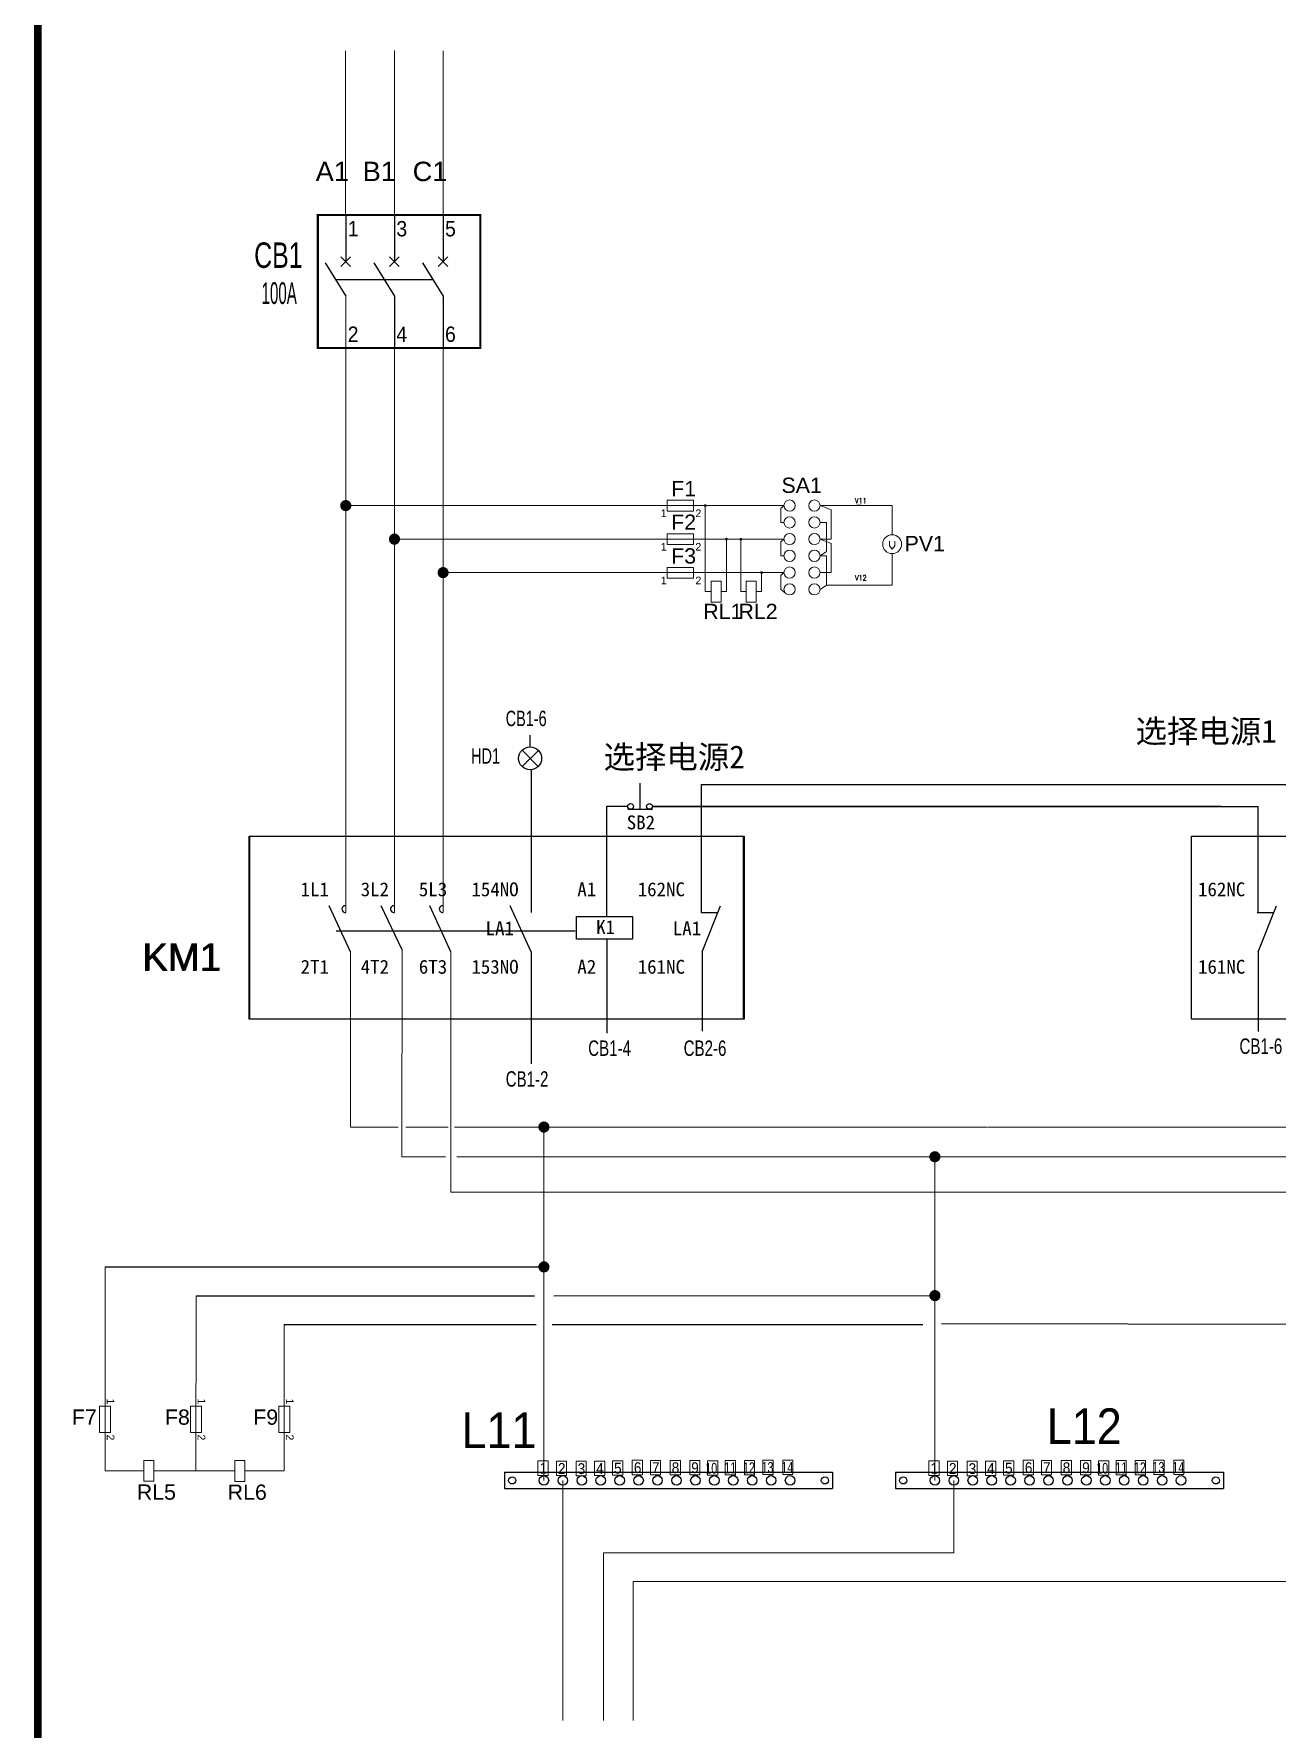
# Model space of a CAD drawing. Extents: x 79822 to 122366, y -56021 to -28815.
# Drawn here: x 91436 to 92952, y -40632 to -38565 of the extents above; entities that cross this region are included whole.
import ezdxf
from ezdxf.enums import TextEntityAlignment as Align
from ezdxf.lldxf.tags import DXFTag

# ---------------------------------------------------------------- set-up
doc = ezdxf.new("R2010")
doc.units = 0
doc.header["$LTSCALE"] = 100
doc.header["$MEASUREMENT"] = 0
doc.layers.add('t', color=1, linetype='Continuous')
doc.layers.add('空气开关', color=7, linetype='Continuous')
doc.layers.add('细实线', color=7, linetype='Continuous', lineweight=20)
doc.styles.add('HZ', font='arial.ttf', dxfattribs={"width": 0.7})
doc.styles.add('HZA', font='romans', dxfattribs={"width": 0.75, "bigfont": 'ams_dx'})
doc.styles.get("Standard").update_dxf_attribs({"font": ''})
doc.styles.get('Standard').set_extended_font_data('SimSun')
tags = doc.linetypes.add('WASTE', pattern=[0.375, 0.25, -0.125]).pattern_tags.tags
tags[6:7] = [DXFTag(74, 4), DXFTag(75, 0), DXFTag(340, '0'), DXFTag(46, 1.0), DXFTag(50, 0.0), DXFTag(44, 0.0), DXFTag(45, 0.0)]
tags[4:5] = [DXFTag(74, 4), DXFTag(75, 0), DXFTag(340, '0'), DXFTag(46, 1.0), DXFTag(50, 0.0), DXFTag(44, 0.0), DXFTag(45, 0.0)]

# ---------------------------------------------------------------- blocks, each defined once
blk = doc.blocks.new('图框')
at = {"layer": 't', "color": 7, "const_width": 9.61519705431492}
blk.add_lwpolyline([(4115.642035047145, -3151.581424744189), (4115.642035047145, 0), (0, 0), (0, -3151.581424744189)], close=True, dxfattribs=at)
at = {"color": 7, "flags": 8}
for tag, p, height in [('DWG.NAME:', (1381.636459220965, -2910.37952511241), 25), ('PROJECTNAME:', (3125.480185663539, -2912.807924402037), 24), ('PROJECTNAME：', (3339.10867075545, -2913.108539231762), 25), ('DWG.NO.:', (3128.186172261583, -3030.402470643486), 24), ('图纸编号', (3315.362718925957, -3052.404678158069), 24), ('FILENO.:', (3128.672545599984, -3106.104124450346), 24), ('文档号', (3317.726365529132, -3124.132485953713), 24)]:
    blk.add_attdef(tag, p, '', height=height, dxfattribs=at)
for tag, p in [('图纸名称:', (1377.81237181677, -2965.923337057193)), ('项目名称：', (3121.562334825969, -2984.305160940257)), ('项目名称：', (3325.036680579346, -2984.305160940257))]:
    blk.add_attdef(tag, text='', height=25, dxfattribs=at).set_placement(p, align=Align.BOTTOM_LEFT)
for tag, height, p in [('RENLIU', 24, (698.1883070825425, -2950.380597809435)), ('SHUFENWANG', 24, (885.7882910716289, -2950.380597809435)), ('FANGHOU', 24, (1069.730755450379, -2950.380597809435)), ('DANDANLI', 24, (1250.015700218792, -2950.380597809435)), ('A', 23, (59.89920926059131, -2974.881554149018)), ('设计时间', 23, (213.8658221408186, -2974.881554149018)), ('刘仁', 23, (698.1883070825425, -3002.188376027443)), ('王姝芬', 23, (885.7882910716289, -3002.188376027443)), ('侯方', 23, (1069.730755450379, -3002.188376027443)), ('李丹丹', 23, (1250.015700218792, -3002.188376027443)), ('#10STATIONONTROLCABINETCOVER', 30, (1777.900103825072, -3017.182374560078)), ('PAGEXOFX', 24, (3953.713803545135, -3039.081424744189)), ('REV.', 24, (59.38265968048654, -3063.048954873535)), ('DATE', 24, (208.907791745165, -3063.048954873535)), ('DESCRIPTION', 24, (451.7192896086781, -3063.048954873535)), ('PREPARED', 24, (698.1883070825425, -3063.048954873535)), ('CHECKED', 24, (885.7882910716144, -3063.048954873535)), ('SIGNED', 24, (1069.730755450364, -3063.048954873535)), ('APPROVED', 24, (1250.015700218792, -3063.048954873535)), ('图纸名称', 30, (1777.900103825072, -3094.695064044037)), ('第几页共几页', 24, (3953.713803545135, -3114.081424744189))]:
    blk.add_attdef(tag, text='', height=height, dxfattribs=at).set_placement(p, align=Align.MIDDLE)
at = {"color": 7, "width": 0.8, "flags": 8}
blk.add_attdef('HANGZHOUHOLLYSYSAUTOMATIONCO.,LTD.', text='', height=24, dxfattribs=at).set_placement((2770.082304289484, -3045.714803244191), align=Align.MIDDLE)

msp = doc.modelspace()

# ---------------------------------------------------------------- linework, layer by layer
for p, q in [((91816.0135422731, -38785.98338183707), (91816.0135422731, -38842.9119115921)), ((91875.34991978378, -38785.98338183707), (91875.34991978378, -38842.9119115921)), ((91934.68629729442, -38786.10791630949), (91934.68629729442, -38842.9119115921)), ((91810.18738950306, -38848.73806436217), (91821.8396950432, -38837.08575882202)), ((91810.18738950306, -38837.08575882202), (91821.8396950432, -38848.73806436217)), ((91869.52376701367, -38848.73806436217), (91881.17607255385, -38837.08575882202)), ((91869.52376701367, -38837.08575882202), (91881.17607255385, -38848.73806436217)), ((91928.86014452435, -38848.73806436217), (91940.5124500645, -38837.08575882202)), ((91928.86014452435, -38837.08575882202), (91940.5124500645, -38848.73806436217)), ((91790.96619222521, -38844.41099218212), (91816.0135422731, -38885.07059813615)), ((91850.3025697359, -38844.41099218212), (91875.34991978378, -38885.07059813615)), ((91909.63894724654, -38844.41099218212), (91934.68629729442, -38885.07059813615)), ((91875.34991978378, -38885.07059813615), (91875.34991978378, -38948.23616170073)), ((91934.68629729442, -38885.07059813615), (91934.68629729442, -38948.23616170073)), ((92040.98472871668, -39434.63203416778), (92040.98472871668, -39420.20304891867)), ((92031.0122432219, -39438.68796693468), (92050.85099646842, -39458.4445768483)), ((92050.96535087045, -39438.93501940076), (92031.15664009063, -39458.71498965648)), ((92041.98339344775, -39462.5642028334), (92041.98339344775, -39636.43341693567)), ((92174.89396379405, -39510.7168558691), (92174.89396379405, -39478.7711343242)), ((92249.44326195963, -39480.42273851401), (92249.44326195963, -39636.49956014814)), ((92249.44326195963, -39480.42273851401), (93016.01188900282, -39480.53733271962)), ((92134.39910339036, -39641.26559780171), (92134.39910339036, -39507.11580957836)), ((92134.39910339036, -39507.11580957836), (92159.8367288493, -39507.11580957836)), ((92160.03894669826, -39510.7168558691), (92190.01364989832, -39510.7168558691)), ((92189.96487749992, -39507.18195279082), (92928.36536090955, -39507.18195279082)), ((92191.08105493344, -39507.11580957836), (92883.77375370645, -39507.11580957836)), ((92928.36536090955, -39507.11580957836), (92928.36536090955, -39636.43341693567)), ((91821.61414678296, -39684.60475152466), (91795.77129382535, -39628.30425043849)), ((91884.66525700255, -39682.01902255799), (91859.2605840771, -39628.37039365093)), ((91944.24574167878, -39684.60475152466), (91918.40288872118, -39628.30425043849)), ((92042.2058842599, -39684.56694195291), (92016.36303130233, -39628.26644086675)), ((92249.44326195963, -39636.49956014814), (92268.79014915015, -39636.49956014814)), ((92250.5594393932, -39636.43341693567), (92269.90632658372, -39636.43341693567)), ((92250.78193020531, -39684.56694195291), (92273.15122683771, -39628.26644086675)), ((92927.24918347603, -39636.49956014814), (92946.59607066655, -39636.49956014814)), ((92928.36536090955, -39636.43341693567), (92947.71224810011, -39636.43341693567)), ((92928.5878517217, -39684.56694195291), (92950.95714835408, -39628.26644086675)), ((92042.2058842599, -39684.56694195291), (92042.2058842599, -39821.23469119522)), ((92134.39910339036, -39668.95436882768), (92134.39910339036, -39783.88814995898)), ((92250.78193020531, -39684.56694195291), (92250.78193020531, -39781.12679353038)), ((92928.5878517217, -39684.56694195291), (92928.5878517217, -39781.49597714405))]:
    msp.add_line(p, q)
at = {"color": 7, "lineweight": 15}
for p, q in [((92350.34407630673, -39140.47958691497), (92346.56350173248, -39143.9895164132)), ((92346.56350173248, -39143.9895164132), (92346.56350173248, -39160.89707128544)), ((92394.37971790982, -39140.47958691497), (92407.84210494491, -39145.68095523772)), ((92394.37971790982, -39140.47958691497), (92439.36464666769, -39140.47958691497)), ((92407.84210494491, -39145.68095523772), (92407.84210494491, -39181.31455565592)), ((92444.62390682768, -39140.47958691497), (92482.28016357862, -39140.47958691497)), ((92482.28016357862, -39140.47958691497), (92482.28016357862, -39175.99562189527)), ((92350.34407630673, -39160.89707128544), (92346.56350173248, -39160.89707128544)), ((92394.37971790982, -39160.89707128544), (92402.38259416788, -39160.89707128544)), ((92402.38259416788, -39160.89707128544), (92402.38259416788, -39196.59868682656)), ((92350.34407603242, -39181.31455565592), (92346.56350145816, -39184.82448515415)), ((92346.56350145816, -39184.82448515415), (92346.56350145816, -39201.73204002639)), ((92394.37971790982, -39181.31455565592), (92407.84210494491, -39186.51592397867)), ((92394.37971763553, -39181.31455565592), (92407.84210494491, -39181.31455565592)), ((92407.84210494491, -39186.51592397867), (92407.84210494491, -39222.14952439687)), ((92478.96050590735, -39183.8489290143), (92478.96050590735, -39189.6012448143)), ((92485.53458110738, -39189.6012448143), (92485.53458110738, -39183.8489290143)), ((92350.34407603242, -39201.73204002639), (92346.56350145816, -39201.73204002639)), ((92402.38259416788, -39196.59868682656), (92394.37971763553, -39201.73204002639)), ((92394.37971763553, -39201.73204007265), (92402.38259389355, -39201.73204007265)), ((92402.38259389355, -39201.73204007265), (92402.38259389355, -39237.43365561376)), ((92478.96050590735, -39189.6012448143), (92482.2475435074, -39193.59143696731)), ((92482.2475435074, -39193.59143696731), (92485.53458110738, -39189.6012448143)), ((92482.28016357862, -39199.00488509527), (92482.28016357862, -39237.43365561376)), ((92350.34407603242, -39222.14952439687), (92346.56350145816, -39225.6594538951)), ((92346.56350145816, -39225.6594538951), (92346.56350145816, -39242.56700876734)), ((92394.37971763553, -39222.14952439687), (92407.84210494491, -39222.14952439687)), ((92402.38259389355, -39237.43365561376), (92394.37971736118, -39242.5670088136)), ((92402.38259389355, -39237.43365561376), (92439.4010425307, -39237.43365561376)), ((92439.4010425307, -39237.43365561376), (92482.28016357862, -39237.43365561376))]:
    msp.add_line(p, q, dxfattribs=at)
at = {"ltscale": 5}
msp.add_line((92444.62390682768, -39140.47958691497), (92439.36464666769, -39140.47958691497), dxfattribs=at)
at = {"color": 3, "lineweight": 15}
msp.add_line((91875.36548029441, -39181.3337262644), (92350.34407603236, -39181.31455565592), dxfattribs=at)
at = {"color": 1, "lineweight": 15}
msp.add_line((91934.71168007972, -39222.17412379233), (92350.34407575801, -39222.14952465161), dxfattribs=at)
at = {"linetype": 'WASTE', "ltscale": 4}
msp.add_line((91804.2148958188, -39659.02238607721), (92095.89786727872, -39659.02238607721), dxfattribs=at)
at = {"color": 2}
msp.add_line((91522.52168741226, -40068.78152816584), (92057.6354511004, -40068.72446351423), dxfattribs=at)
at = {"color": 3}
for p, q in [((91633.46162820871, -40103.82752816586), (92046.08499382279, -40103.78217778482)), ((92069.91687194539, -40103.77955848392), (92534.39048962345, -40103.73709156751))]:
    msp.add_line(p, q, dxfattribs=at)
at = {"color": 1}
for p, q in [((91741.04091568214, -40138.87352816589), (92048.31939608623, -40138.8357039877)), ((92067.68221920938, -40138.83332053778), (92519.87606657617, -40138.78673823307)), ((92542.49099011582, -40137.76663174233), (93090.1870941734, -40138.7364097125))]:
    msp.add_line(p, q, dxfattribs=at)
at = {"color": 6}
for p, q in [((92009.65552231393, -40319.0114051737), (92409.65552231393, -40319.0114051737)), ((92009.65552231393, -40319.0114051737), (92009.65552231393, -40339.0114051737)), ((92409.65552231393, -40319.0114051737), (92409.65552231393, -40339.0114051737)), ((92486.40756313155, -40319.011405169), (92886.40756313155, -40319.011405169)), ((92486.40756313155, -40319.011405169), (92486.40756313155, -40339.011405169)), ((92886.40756313155, -40319.011405169), (92886.40756313155, -40339.011405169)), ((92886.40756313155, -40319.011405169), (92886.40756313155, -40339.011405169)), ((92009.65552231393, -40339.0114051737), (92409.65552231393, -40339.0114051737)), ((92486.40756313155, -40339.011405169), (92886.40756313155, -40339.011405169))]:
    msp.add_line(p, q, dxfattribs=at)
at = {"color": 4, "linetype": 'WASTE'}
for points in [[(91698.10543393416, -39543.57192011173), (92300.61309145964, -39543.57192011173), (92300.61309145964, -39766.55882277434), (91698.10543393416, -39766.55882277434)], [(91699.22161136768, -39543.50577689928), (92301.72926889316, -39543.50577689928), (92301.72926889316, -39766.4926795619), (91699.22161136768, -39766.4926795619)], [(92847.42986651385, -39543.57192011173), (93449.93752403933, -39543.57192011173), (93449.93752403933, -39766.55882277434), (92847.42986651385, -39766.55882277434)]]:
    msp.add_lwpolyline(points, close=True, dxfattribs=at)
msp.add_lwpolyline([(92097.3861387214, -39641.26559780171), (92165.68510725218, -39641.26559780171), (92165.68510725218, -39668.95436882769), (92097.3861387214, -39668.95436882769)], close=True)
at = {"color": 7, "lineweight": 15}
for centre, radius in [((92357.22851315358, -39140.47958691497), 6.884436846856417), ((92387.49528106298, -39140.47958691497), 6.884436846856417), ((92357.22851315358, -39160.89707128544), 6.884436846856417), ((92387.49528106298, -39160.89707128544), 6.884436846856417), ((92357.22851287921, -39181.31455565592), 6.884436846856417), ((92387.49528078864, -39181.31455565592), 6.884436846856417), ((92482.28016357862, -39187.50025349527), 11.5046316), ((92357.22851287921, -39201.73204002639), 6.884436846856417), ((92387.49528078864, -39201.73204002639), 6.884436846856417), ((92357.22851260488, -39222.14952439687), 6.884436846856417), ((92387.49528051431, -39222.14952439687), 6.884436846856417), ((92357.22851260488, -39242.56700876734), 6.884436846856417), ((92387.49528051431, -39242.56700876734), 6.884436846856417)]:
    msp.add_circle(centre, radius, dxfattribs=at)
for centre, radius in [((92040.86721601419, -39448.63094349846), 13.99940254738718), ((92163.35812517743, -39507.18195279082), 3.522017465091281), ((92186.44286003483, -39507.18195279082), 3.522017465091281)]:
    msp.add_circle(centre, radius)
at = {"color": 6}
for centre, radius in [((92019.02366590912, -40329.02028171164), 4.356000000000001), ((92019.02366590912, -40329.02028171164), 4.356000000000001), ((92057.66320905444, -40329.01980994819), 5.808000000000001), ((92080.75145800074, -40328.99819609863), 5.808000000000001), ((92080.75145800074, -40329.01980994819), 5.808000000000001), ((92103.83970694704, -40328.99819609863), 5.808000000000001), ((92103.83970694704, -40329.01980994819), 5.808000000000001), ((92126.92795589333, -40328.99819609863), 5.808000000000001), ((92126.92795589333, -40329.01980994819), 5.808000000000001), ((92150.01620483963, -40328.99819609863), 5.808000000000001), ((92150.01620483963, -40329.01980994819), 5.808000000000001), ((92173.10445378593, -40328.99819609863), 5.808000000000001), ((92173.10445378593, -40329.01980994819), 5.808000000000001), ((92196.19270273222, -40328.99819609863), 5.808000000000001), ((92196.19270273222, -40329.01980994819), 5.808000000000001), ((92219.28095167852, -40328.99819609863), 5.808000000000001), ((92219.28095167852, -40329.01980994819), 5.808000000000001), ((92242.36920062482, -40328.99819609863), 5.808000000000001), ((92242.36920062482, -40329.01980994819), 5.808000000000001), ((92265.45744957111, -40328.99819609863), 5.808000000000001), ((92265.45744957111, -40329.01980994819), 5.808000000000001), ((92288.54569851741, -40328.99819609863), 5.808000000000001), ((92288.54569851741, -40329.01980994819), 5.808000000000001), ((92311.6339474637, -40328.99819609863), 5.808000000000001), ((92311.6339474637, -40329.01980994819), 5.808000000000001), ((92334.72219641, -40328.99819609863), 5.808000000000001), ((92334.72219641, -40329.01980994819), 5.808000000000001), ((92357.8104453563, -40328.99819609863), 5.808000000000001), ((92400.28737871874, -40329.02028171164), 4.356000000000001), ((92400.28737871874, -40329.02028171164), 4.356000000000001), ((92495.77570672674, -40329.02028170694), 4.356000000000001), ((92495.77570672674, -40329.02028170694), 4.356000000000001), ((92534.41524987207, -40329.01980994349), 5.808000000000001), ((92557.50349881836, -40328.99819609393), 5.808000000000001), ((92557.50349881836, -40329.01980994349), 5.808000000000001), ((92580.59174776466, -40328.99819609393), 5.808000000000001), ((92580.59174776466, -40329.01980994349), 5.808000000000001), ((92603.67999671095, -40328.99819609393), 5.808000000000001), ((92603.67999671095, -40329.01980994349), 5.808000000000001), ((92626.76824565725, -40328.99819609393), 5.808000000000001), ((92626.76824565725, -40329.01980994349), 5.808000000000001), ((92649.85649460355, -40328.99819609393), 5.808000000000001), ((92649.85649460355, -40329.01980994349), 5.808000000000001), ((92672.94474354984, -40328.99819609393), 5.808000000000001), ((92672.94474354984, -40329.01980994349), 5.808000000000001), ((92696.03299249614, -40328.99819609393), 5.808000000000001), ((92696.03299249614, -40329.01980994349), 5.808000000000001), ((92719.12124144244, -40328.99819609393), 5.808000000000001), ((92719.12124144244, -40329.01980994349), 5.808000000000001), ((92742.20949038873, -40328.99819609393), 5.808000000000001), ((92742.20949038873, -40329.01980994349), 5.808000000000001), ((92765.29773933503, -40328.99819609393), 5.808000000000001), ((92765.29773933503, -40329.01980994349), 5.808000000000001), ((92788.38598828133, -40328.99819609393), 5.808000000000001), ((92788.38598828133, -40329.01980994349), 5.808000000000001), ((92811.47423722762, -40328.99819609393), 5.808000000000001), ((92811.47423722762, -40329.01980994349), 5.808000000000001), ((92834.56248617392, -40328.99819609393), 5.808000000000001), ((92877.03941953636, -40329.02028170694), 4.356000000000001), ((92877.03941953636, -40329.02028170694), 4.356000000000001)]:
    msp.add_circle(centre, radius, dxfattribs=at)
for centre, radius in [((91815.43202076308, -39632.43092307942), 4.154108757609202), ((91874.7683982737, -39632.40507912808), 4.154108757609202), ((91934.12256877159, -39632.36556422897), 4.154108757612781)]:
    msp.add_arc(centre, radius, 81.31236673589783, 278.6876332641021)
at = {"layer": '空气开关'}
msp.add_line((91803.48986724914, -38864.74079515914), (91922.16262227048, -38864.74079515914), dxfattribs=at)
at = {"layer": '空气开关', "const_width": 2.496922615756818}
msp.add_lwpolyline([(91781.99886832997, -38786.10791630948), (91980.16805293846, -38786.10791630948), (91980.16805293846, -38948.23616170073), (91781.99886832997, -38948.23616170073)], close=True, dxfattribs=at)
at = {"layer": '细实线', "color": 2}
for p, q in [((91815.7566361102, -38585.82960718308), (91815.7566361102, -38785.90834781092)), ((91816.0135422731, -38948.23616170073), (91816.05948833932, -39636.53736971987)), ((92350.34407630673, -39140.47958691497), (91816.02637506933, -39140.47958691497)), ((91821.61414678296, -39684.67089473711), (91821.61414678296, -39898.16863094814)), ((91879.7363722906, -39898.16863094814), (91821.61414678296, -39898.16863094814)), ((91940.98741998985, -39898.16863094814), (91889.34438191963, -39898.16863094814)), ((92598.0734479359, -39898.16863094814), (91948.7939346563, -39898.16863094814)), ((92057.66320905444, -40329.01980994819), (92057.61726298822, -39898.16863094814)), ((93081.46157683166, -39898.16863094814), (92598.87500576173, -39898.16863094814)), ((91522.52168741226, -40068.78152816584), (91522.52168741227, -40317.3641665536)), ((92080.75145800074, -40328.99819609863), (92080.75145800074, -40621.8627483239))]:
    msp.add_line(p, q, dxfattribs=at)
at = {"layer": '细实线', "color": 3}
for p, q in [((91875.3499197837, -38585.68266311131), (91875.3499197837, -38785.90834781092)), ((91875.34991978375, -38948.23616170073), (91875.39586584998, -39636.51152576853)), ((91884.66525700255, -39682.01902255799), (91884.57968243549, -39934.37471167234)), ((91937.52523002354, -39934.37471167234), (91884.57968243549, -39934.37471167234)), ((92598.87500576173, -39934.37471167234), (91951.34453795323, -39934.37471167234)), ((92534.41524987207, -40329.01980994349), (92534.37187543651, -39934.37471166764)), ((93144.42711248422, -39934.37471167234), (92598.87500576173, -39934.37471167234)), ((91633.46162820871, -40103.82752816586), (91633.35081741658, -40317.38773668621)), ((92557.50349881836, -40329.04529483314), (92557.50349881836, -40417.28729483324)), ((92557.50349881836, -40417.26568098838), (92130.26320946726, -40417.26568098838)), ((92130.26320946726, -40417.26568098838), (92130.26320946726, -40621.88823321355))]:
    msp.add_line(p, q, dxfattribs=at)
at = {"layer": '细实线', "color": 1}
for p, q in [((91934.68629729438, -38585.88223160988), (91934.68629729438, -38786.10791630949)), ((91934.68629729438, -38948.23616170073), (91934.75001794862, -39635.92689134083)), ((91944.24574167881, -39684.67089473711), (91944.24574167881, -39977.64722688931)), ((92598.82249298895, -39977.64722688933), (91944.24574167881, -39977.64722688933)), ((93204.09317172755, -39977.64722688933), (92598.87500576173, -39977.64722688933)), ((91741.04091568214, -40138.87352816589), (91741.05966226284, -40317.45640875416)), ((93116.65071904202, -40452.31168098841), (92166.56320946726, -40452.31168098841)), ((92166.56320946726, -40452.31168098841), (92166.56320946726, -40621.88823321355))]:
    msp.add_line(p, q, dxfattribs=at)
at = {"layer": '细实线', "color": 0}
for p, q in [((91816.0135422731, -38885.07059813615), (91816.0135422731, -38948.23616170073)), ((92280.28972830292, -39245.29901818422), (92280.28972830292, -39181.31455565592)), ((92323.15472141576, -39245.29901818422), (92323.15472141576, -39222.14952462773)), ((91633.35081741658, -40317.38773668621), (91582.17582573151, -40317.3641665536)), ((91741.04091568214, -40317.45639955565), (91693.00492779913, -40317.43282942303))]:
    msp.add_line(p, q, dxfattribs=at)
at = {"layer": '细实线', "color": 7}
for p, q in [((92254.44333174254, -39140.47958691497), (92254.44333174254, -39245.29901818422)), ((92297.78566729807, -39181.44371673201), (92297.78566729807, -39245.29901818422))]:
    msp.add_line(p, q, dxfattribs=at)
at = {"layer": '细实线'}
for p, q in [((92261.4783525618, -39245.29901818422), (92254.44333174254, -39245.29901818422)), ((92280.28972830292, -39245.29901818422), (92273.73204992639, -39245.29901818422)), ((92304.34334567461, -39245.29901818422), (92297.78566729807, -39245.29901818422)), ((92323.15472141576, -39245.29901818422), (92316.5970430392, -39245.29901818422)), ((92346.56350145816, -39242.56700876734), (92352.78449749357, -39247.82497419028)), ((91569.92212836692, -40317.3641665536), (91522.52168741227, -40317.3641665536)), ((91680.75123043454, -40317.43282942303), (91633.35078947993, -40317.43282942303))]:
    msp.add_line(p, q, dxfattribs=at)
at = {"layer": '细实线', "color": 7}
for points, const_width in [([(91812.6744219172, -39140.47958691497, 1), (91819.47022035392, -39140.47958691497, 1)], 6.795798436627199), ([(92254.44333174253, -39141.32318066599, 1), (92254.44333174253, -39139.63599316396, 1)], 1.687187502), ([(91872.01352714228, -39181.3337262644, 1), (91878.809325579, -39181.3337262644, 1)], 6.795798436627199), ([(92280.25537379713, -39182.18880878163, 1), (92280.25537379713, -39180.50162127962, 1)], 1.687187502), ([(92297.78566729809, -39182.28731048302, 1), (92297.78566729809, -39180.60012298099, 1)], 1.687187502), ([(91931.35972692758, -39222.17412379233, 1), (91938.1555253643, -39222.17412379233, 1)], 6.795798436627199), ([(92323.15472141576, -39222.99311837876, 1), (92323.15472141576, -39221.30593087673, 1)], 1.687187502), ([(92054.26530983609, -39898.16863094814, 1), (92061.06110827281, -39898.16863094814, 1)], 6.795798436627199), ([(92530.97397621819, -39934.37471167704, 1), (92537.76977465485, -39934.37471167704, 1)], 6.795798436627199), ([(92054.28349794827, -40068.72446351423, 1), (92061.079296385, -40068.72446351423, 1)], 6.795798436627199), ([(92531.03853647133, -40103.73709156281, 1), (92537.83433490805, -40103.73709156281, 1)], 6.795798436627199)]:
    msp.add_lwpolyline(points, format="xyb", close=True, dxfattribs=dict(at, const_width=const_width))
at = {"layer": '细实线', "color": 0}
for points in [[(92208.08615981259, -39133.87124987619), (92240.22022738731, -39133.87124987619), (92240.22022738731, -39147.08792395376), (92208.08615981259, -39147.08792395376)], [(92208.08615981259, -39174.70621861714), (92240.22022738731, -39174.70621861714), (92240.22022738731, -39187.92289269473), (92208.08615981259, -39187.92289269473)], [(92208.08615981259, -39215.80573963707), (92240.22022738731, -39215.80573963707), (92240.22022738731, -39229.02241371466), (92208.08615981259, -39229.02241371466)], [(91529.13002445106, -40238.35808039097), (91529.13002445106, -40270.49214796568), (91515.91335037348, -40270.49214796568), (91515.91335037348, -40238.35808039097)], [(91639.93523437537, -40238.35808039097), (91639.93523437537, -40270.49214796568), (91626.71856029778, -40270.49214796568), (91626.71856029778, -40238.35808039097)], [(91747.64925272092, -40238.35808039097), (91747.64925272092, -40270.49214796568), (91734.43257864335, -40270.49214796568), (91734.43257864335, -40238.35808039097)]]:
    msp.add_lwpolyline(points, close=True, dxfattribs=at)
at = {"layer": '细实线'}
for points in [[(92261.47835256181, -39232.56914946961), (92261.47835256181, -39258.02888689881), (92273.7320499264, -39258.02888689881), (92273.7320499264, -39232.56914946961)], [(92304.34334567461, -39232.56914946961), (92304.34334567461, -39258.02888689881), (92316.5970430392, -39258.02888689881), (92316.5970430392, -39232.56914946961)], [(91582.17582573151, -40304.63429783899), (91582.17582573151, -40330.0940352682), (91569.92212836692, -40330.0940352682), (91569.92212836692, -40304.63429783899)], [(91693.00492779915, -40304.70296070843), (91693.00492779915, -40330.16269813763), (91680.75123043456, -40330.16269813763), (91680.75123043456, -40304.70296070843)]]:
    msp.add_lwpolyline(points, close=True, dxfattribs=at)
at = {"layer": '细实线', "color": 7}
for points in [[(92141.2790875349, -40305.14467903406), (92153.73073176682, -40305.14467903406), (92153.73073176682, -40322.71343733388), (92141.2790875349, -40322.71343733388)], [(92165.4396404956, -40304.53225206502), (92177.89128472752, -40304.53225206502), (92177.89128472752, -40322.10101036484), (92165.4396404956, -40322.10101036484)], [(92187.54626507543, -40304.56443268547), (92199.99790930735, -40304.56443268547), (92199.99790930735, -40322.13319098529), (92187.54626507543, -40322.13319098529)], [(92211.61205973275, -40304.58400522701), (92224.06370396467, -40304.58400522701), (92224.06370396467, -40322.15276352684), (92211.61205973275, -40322.15276352684)], [(92235.38781704157, -40304.55026360632), (92247.83946127348, -40304.55026360632), (92247.83946127348, -40322.11902190614), (92235.38781704157, -40322.11902190614)], [(92257.12896256126, -40305.2473102546), (92269.58060679317, -40305.2473102546), (92269.58060679317, -40322.81606855442), (92257.12896256126, -40322.81606855442)], [(92278.62220230323, -40304.8286965612), (92291.07384653515, -40304.8286965612), (92291.07384653515, -40322.39745486102), (92278.62220230323, -40322.39745486102)], [(92302.0540779728, -40304.81773499461), (92314.50572220472, -40304.81773499461), (92314.50572220472, -40322.38649329443), (92302.0540779728, -40322.38649329443)], [(92324.63899534266, -40304.42352239403), (92337.09063957457, -40304.42352239403), (92337.09063957457, -40321.99228069386), (92324.63899534266, -40321.99228069386)], [(92348.91782931198, -40304.28033064071), (92361.36947354389, -40304.28033064071), (92361.36947354389, -40321.84908894053), (92348.91782931198, -40321.84908894053)], [(92618.03112835252, -40305.14467902936), (92630.48277258444, -40305.14467902936), (92630.48277258444, -40322.71343732918), (92618.03112835252, -40322.71343732918)], [(92642.19168131323, -40304.53225206031), (92654.64332554514, -40304.53225206031), (92654.64332554514, -40322.10101036014), (92642.19168131323, -40322.10101036014)], [(92664.29830589305, -40304.56443268077), (92676.74995012497, -40304.56443268077), (92676.74995012497, -40322.13319098059), (92664.29830589305, -40322.13319098059)], [(92688.36410055037, -40304.58400522231), (92700.81574478229, -40304.58400522231), (92700.81574478229, -40322.15276352214), (92688.36410055037, -40322.15276352214)], [(92712.13985785919, -40304.55026360162), (92724.5915020911, -40304.55026360162), (92724.5915020911, -40322.11902190144), (92712.13985785919, -40322.11902190144)], [(92733.88100337888, -40305.2473102499), (92746.33264761079, -40305.2473102499), (92746.33264761079, -40322.81606854972), (92733.88100337888, -40322.81606854972)], [(92755.37424312085, -40304.8286965565), (92767.82588735277, -40304.8286965565), (92767.82588735277, -40322.39745485632), (92755.37424312085, -40322.39745485632)], [(92778.80611879042, -40304.81773498991), (92791.25776302234, -40304.81773498991), (92791.25776302234, -40322.38649328973), (92778.80611879042, -40322.38649328973)], [(92801.39103616028, -40304.42352238933), (92813.84268039219, -40304.42352238933), (92813.84268039219, -40321.99228068916), (92801.39103616028, -40321.99228068916)], [(92825.6698701296, -40304.28033063601), (92838.12151436151, -40304.28033063601), (92838.12151436151, -40321.84908893583), (92825.6698701296, -40321.84908893583)], [(92050.41434818557, -40305.34000965382), (92062.86599241749, -40305.34000965382), (92062.86599241749, -40322.90876795364), (92050.41434818557, -40322.90876795364)], [(92072.8413114396, -40305.53807656964), (92085.29295567151, -40305.53807656964), (92085.29295567151, -40323.10683486946), (92072.8413114396, -40323.10683486946)], [(92096.85372454919, -40305.73608344699), (92109.3053687811, -40305.73608344699), (92109.3053687811, -40323.30484174681), (92096.85372454919, -40323.30484174681)], [(92119.36612865355, -40305.56323268898), (92131.81777288546, -40305.56323268898), (92131.81777288546, -40323.1319909888), (92119.36612865355, -40323.1319909888)], [(92527.16638900319, -40305.34000964912), (92539.6180332351, -40305.34000964912), (92539.6180332351, -40322.90876794894), (92527.16638900319, -40322.90876794894)], [(92549.59335225722, -40305.53807656494), (92562.04499648913, -40305.53807656494), (92562.04499648913, -40323.10683486476), (92549.59335225722, -40323.10683486476)], [(92573.60576536681, -40305.73608344229), (92586.05740959872, -40305.73608344229), (92586.05740959872, -40323.30484174211), (92573.60576536681, -40323.30484174211)], [(92596.11816947117, -40305.56323268428), (92608.56981370308, -40305.56323268428), (92608.56981370308, -40323.1319909841), (92596.11816947117, -40323.1319909841)]]:
    msp.add_lwpolyline(points, close=True, dxfattribs=at)

# ---------------------------------------------------------------- block references
at = {"color": 1}
msp.add_blockref('图框', (91440.55862379339, -38139.47460207324), dxfattribs=at)

# ---------------------------------------------------------------- texts
at = {"color": 7, "lineweight": 15, "style": 'HZA', "width": 0.75}
for s, p in [('V11', (92436.86148726242, -39137.79815456197)), ('V12', (92436.89788312542, -39231.79954713158))]:
    msp.add_text(s, height=6.574075200000001, dxfattribs=at).set_placement(p)
at = {"style": 'HZ', "width": 0.9}
for s, p in [('L12', (92670.87533279312, -40284.7427268822)), ('L11', (91957.18169411382, -40289.67497660012))]:
    msp.add_text(s, height=43.56, dxfattribs=at).set_placement(p)
at = {"char_height": 18.81, "attachment_point": 1, "style": 'HZ'}
for s, insert, width in [('{\\fstzhongsong|b0|i0|c134|p0;CB1-6}', (92011.06534644256, -39390.54028633259), 250.4541635203867), ('{\\fSTZhongsong|b0|i0|c134|p0;HD1}', (91968.85478463826, -39436.37245886601), 268.2335657430694), ('CB1-4', (92111.66398476137, -39792.5826027922), 250.4541635203867), ('{CB2-6}', (92228.04681157637, -39792.5826027922), 250.4541635203867), ('CB1-6', (92905.85273309269, -39790.19042997729), 250.4541635203867), ('{CB1-2}', (92011.06534644256, -39830.13545308531), 250.4541635203867)]:
    msp.add_mtext(s, dxfattribs=dict(at, insert=insert, width=width))
at = {"char_height": 28.0896, "width": 302.0175315038541, "attachment_point": 1}
for s, insert in [('{选择\\C7;电源1}', (92779.12763891436, -39401.47286743144)), ('{选择\\C7;电源2}', (92130.41232258764, -39432.86489276569))]:
    msp.add_mtext(s, dxfattribs=dict(at, insert=insert))
at = {"linetype": 'WASTE', "char_height": 16.95408, "width": 18.99547035718297, "attachment_point": 1}
for s, insert in [('{\\fFangSong|b0|i0|c134|p0;SB2}', (92158.63695918694, -39518.24164629445)), ('1L1', (91760.97066810515, -39599.83802655265)), ('3L2', (91834.22476838887, -39599.83802655265)), ('5L3', (91905.09910769136, -39599.83802655265)), ('154NO', (91969.18972840098, -39599.83802655265)), ('A1', (92098.37196875401, -39599.77188334019)), ('162NC', (92171.98904587267, -39599.83802655265)), ('162NC', (92855.21642222055, -39599.83802655265)), ('{\\fFangSong|b0|i0|c134|p0;LA1}', (91986.5315476938, -39647.37558052623)), ('K1', (92121.35364870557, -39645.91983505018)), ('{\\fFangSong|b0|i0|c134|p0;LA1}', (92214.77624170248, -39647.37558052623)), ('2T1', (91760.97066810515, -39694.297115209)), ('4T2', (91834.22476838887, -39694.297115209)), ('6T3', (91905.09910769136, -39694.297115209)), ('153NO', (91969.18972840098, -39694.297115209)), ('A2', (92098.37196875401, -39694.23097199656)), ('161NC', (92171.98904587267, -39694.297115209)), ('161NC', (92855.21642222055, -39694.297115209))]:
    msp.add_mtext(s, dxfattribs=dict(at, insert=insert))
at = {"layer": '空气开关', "style": 'HZ'}
for s, height, width, p in [('1', 18.72691961817614, 0.9, (91818.452426989, -38812.21258765693)), ('3', 18.72691961817614, 0.9, (91877.78880449962, -38812.21258765693)), ('5', 18.72691961817614, 0.9, (91937.12518201028, -38812.21258765693)), ('2', 18.72691961817614, 0.9, (91818.452426989, -38940.81227317653)), ('4', 18.72691961817614, 0.9, (91877.78880449962, -38940.81227317653)), ('6', 18.72691961817614, 0.9, (91937.12518201028, -38940.81227317653)), ('1', 13.2, 0.9, (92052.31469424836, -40320.8956316753)), ('2', 13.2, 0.9, (92074.74165750238, -40321.09369859112)), ('3', 13.2, 0.9, (92098.754070612, -40321.29170546847)), ('4', 13.2, 0.9, (92121.26647471637, -40321.11885471046)), ('5', 13.2, 0.9, (92143.17943359769, -40320.70030105553)), ('6', 13.2, 0.9, (92167.33998655839, -40320.08787408649)), ('7', 13.2, 0.9, (92189.44661113822, -40320.12005470695)), ('8', 13.2, 0.9, (92213.51240579554, -40320.13962724849)), ('9', 13.2, 0.9, (92237.28816310439, -40320.1058856278)), ('10', 13.2, 0.7, (92254.57031853255, -40320.80293227608)), ('11', 13.2, 0.7, (92277.72459071426, -40320.21987321061)), ('12', 13.2, 0.7, (92300.49814589956, -40320.20891164403)), ('13', 13.2, 0.7, (92323.08306326941, -40319.81469904345)), ('14', 13.2, 0.7, (92347.36189723873, -40319.67150729013)), ('1', 13.2, 0.9, (92529.06673506598, -40320.8956316706)), ('2', 13.2, 0.9, (92551.49369832, -40321.09369858642)), ('3', 13.2, 0.9, (92575.50611142963, -40321.29170546377)), ('4', 13.2, 0.9, (92598.01851553399, -40321.11885470576)), ('5', 13.2, 0.9, (92619.93147441531, -40320.70030105083)), ('6', 13.2, 0.9, (92644.09202737601, -40320.08787408179)), ('7', 13.2, 0.9, (92666.19865195584, -40320.12005470225)), ('8', 13.2, 0.9, (92690.26444661316, -40320.13962724379)), ('9', 13.2, 0.9, (92714.040203922, -40320.1058856231)), ('10', 13.2, 0.7, (92731.32235935018, -40320.80293227138)), ('11', 13.2, 0.7, (92754.47663153188, -40320.21987320591)), ('12', 13.2, 0.7, (92777.25018671718, -40320.20891163933)), ('13', 13.2, 0.7, (92799.83510408703, -40319.81469903875)), ('14', 13.2, 0.7, (92824.11393805635, -40319.67150728543))]:
    msp.add_text(s, height=height, dxfattribs=dict(at, width=width)).set_placement(p)
for tag, height, width, p in [('CB1', 31.04639999999999, 0.7, (91733.85331407074, -38850.60655964822)), ('100A', 26.4, 0.5, (91734.86971407077, -38894.58895964821))]:
    msp.add_attdef(tag, text='K', height=height, dxfattribs=dict(at, width=width)).set_placement(p, align=Align.CENTER)
at = {"layer": '细实线', "color": 7, "style": 'HZ'}
for s, height, p in [('A1', 23.70816, (91779.33980678528, -38744.82208339484)), ('B1', 23.70816, (91836.6950836981, -38744.82208339484)), ('C1', 23.70816, (91897.63359921575, -38744.82208339484)), ('SA1', 18.62, (92347.36455481577, -39124.99419283861)), ('F1', 18.62, (92212.872452963, -39129.14681982766)), ('1', 9.309999999999999, (92200.15672930743, -39154.45777395829)), ('2', 9.309999999999999, (92242.3421228901, -39154.45777395829)), ('F2', 18.62, (92212.872452963, -39169.98178856861)), ('1', 9.309999999999999, (92200.15672930743, -39195.29274269924)), ('2', 9.309999999999999, (92242.3421228901, -39195.29274269924)), ('PV1', 18.62, (92497.48802314742, -39196.03097316838)), ('F3', 18.62, (92212.872452963, -39211.08130958855)), ('1', 9.309999999999999, (92200.15672930743, -39236.39226371917)), ('2', 9.309999999999999, (92242.3421228901, -39236.39226371917)), ('RL1', 18.62, (92252.00933586877, -39278.75030370001)), ('RL2', 18.62, (92294.87432898159, -39278.75030370001)), ('KM1', 33.35639999999999, (91567.54834617193, -39707.7282954047)), ('KM1', 33.35639999999999, (91568.66452360549, -39707.66215219226)), ('F7', 18.62, (91482.08007399002, -40261.16255344628)), ('F8', 18.62, (91595.55233327062, -40261.16255344628)), ('F9', 18.62, (91703.26635161618, -40261.16255344628)), ('RL5', 18.62, (91561.21635596527, -40352.58456657862)), ('RL6', 18.62, (91672.04545803291, -40352.65322944805))]:
    msp.add_text(s, height=height, dxfattribs=at).set_placement(p)
for s, p in [('1', (91524.62281835619, -40229.13096880109)), ('1', (91635.42802828051, -40229.13096880109)), ('1', (91743.14204662605, -40229.13096880109)), ('2', (91524.62281835619, -40273.00267463931)), ('2', (91635.42802828051, -40273.00267463931)), ('2', (91743.14204662605, -40273.00267463931))]:
    msp.add_text(s, height=9.309999999999999, rotation=270, dxfattribs=at).set_placement(p)

doc.saveas('drawing.dxf')
